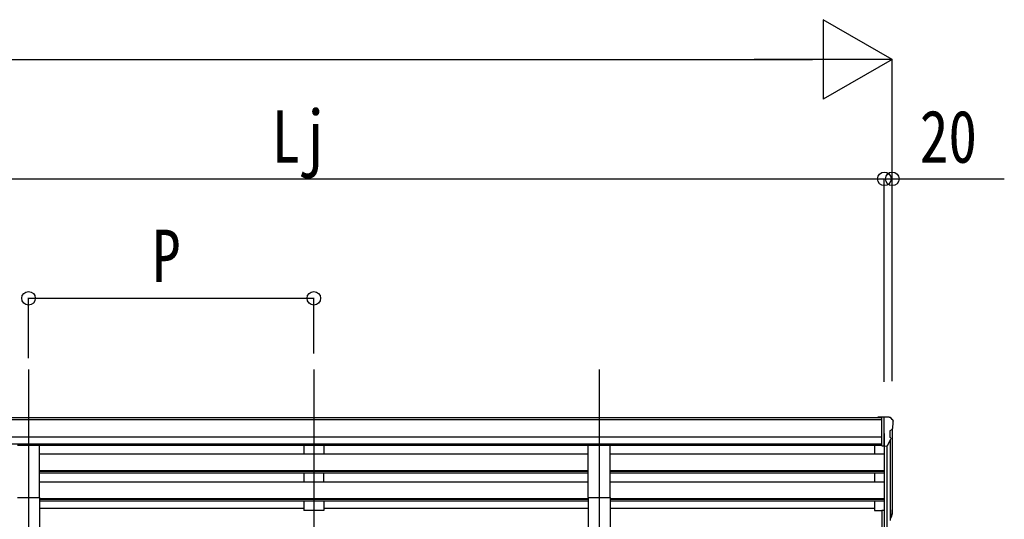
# Model space of a CAD drawing. Units: millimetres, scale not verified. Extents: x -16820 to 16820, y -11880 to 11880.
# Drawn here: x -1405 to 1066, y -3533 to -2278 of the extents above; entities that cross this region are included whole.
import ezdxf
from ezdxf.enums import TextEntityAlignment as Align

# ---------------------------------------------------------------- set-up
doc = ezdxf.new("R2010")
doc.units = ezdxf.units.MM
doc.header["$LTSCALE"] = 40
for name, color, linetype in [('0-3_YKK_12', 2, 'Continuous'), ('0-4_YKK_13', 4, 'Continuous'), ('0-5_YKK_A1', 4, 'Continuous'), ('0-6_YKK_D', 6, 'Continuous')]:
    doc.layers.add(name, color=color, linetype=linetype)
doc.styles.add('ＭＳ ゴシック', font='')
doc.styles.get('ＭＳ ゴシック').set_extended_font_data('MS Gothic')

msp = doc.modelspace()

# ---------------------------------------------------------------- linework, layer by layer
at = {"layer": '0-3_YKK_12'}
for p, q in [((-1383.04, -3156.72), (-1383.04, -3634.24)), ((-667.04, -3156.72), (-667.04, -3634.24)), ((48.96, -3156.72), (48.96, -3634.24))]:
    msp.add_line(p, q, dxfattribs=at)
at = {"layer": '0-4_YKK_13'}
for p, q in [((758.46, -3276.13), (748.46, -3276.21)), ((748.46, -3277.73), (748.46, -3276.21)), ((758.46, -3348.11), (758.46, -3276.13)), ((776.96, -3276.13), (758.46, -3276.13)), ((764.96, -3349.11), (764.96, -3276.13)), ((776.96, -3276.13), (779.3, -3276.27)), ((780.05, -3276.69), (784.12, -3282.5)), ((786.96, -3285.5), (786.96, -3286.13)), ((778.96, -3310.64), (778.96, -3326.91)), ((784.43, -3307.31), (779.11, -3310.38)), ((772.59, -3347.3), (781.59, -3331.7)), ((-1410.54, -3346.76), (-1355.54, -3346.76)), ((-1355.54, -3478.55), (-1355.54, -3346.76)), ((21.46, -3478.55), (21.46, -3346.76)), ((21.46, -3346.76), (76.46, -3346.76)), ((76.46, -3478.55), (76.46, -3346.76)), ((758.46, -3348.11), (764.96, -3348.11)), ((764.96, -3349.11), (770.17, -3348.79)), ((-1410.54, -3478.55), (-1355.54, -3478.55)), ((21.46, -3478.55), (76.46, -3478.55)), ((758.46, -3509.85), (758.46, -3563.88)), ((758.46, -3509.85), (764.96, -3509.85)), ((764.96, -3509.85), (764.96, -3564.62)), ((783.27, -3522.66), (779.99, -3529.72)), ((783.87, -3524.04), (779.99, -3531.99))]:
    msp.add_line(p, q, dxfattribs=at)
for centre, radius, start, end in [((779.24, -3277.27), 1, 35, 86.5), ((783.96, -3285.5), 3, 0, 87), ((584.96, -3286.13), 202, 355.05096, 0), ((779.26, -3310.64), 0.3, 120, 180), ((780.06, -3302.94), 6.18, 315.00103, 354.2965), ((779.26, -3326.91), 0.3, 180, 265.2833), ((778.99, -3330.2), 3, 330, 85.2833), ((769.99, -3345.8), 3, 273.5, 330), ((754.38, -3513.16), 30.41, 341.80266, 352.8448), ((755.78, -3514.92), 29.53, 342.01856, 353.49194)]:
    msp.add_arc(centre, radius, start, end, dxfattribs=at)
for centre, major_axis, ratio, start_param, end_param in [((697.1, -3508.68), (-87.93, 4.42), 0.541684, 3.060334, 3.2172517), ((696.31, -3515.35), (89.06, 1.43), 0.57596, 6.1985533, 6.3701348)]:
    msp.add_ellipse(centre, major_axis=major_axis, ratio=ratio, start_param=start_param, end_param=end_param, dxfattribs=at)
at = {"layer": '0-5_YKK_A1'}
for p, q in [((758.46, -3277.73), (-2082.54, -3277.73)), ((758.46, -3282.95), (-2082.54, -3282.95)), ((784.96, -3306.7), (784.96, -3509.48)), ((758.46, -3326.48), (-2092.54, -3326.48)), ((764.96, -3317.23), (764.96, -3509.85)), ((779.99, -3334.47), (779.99, -3536.19)), ((758.46, -3344.33), (-2092.54, -3344.33)), ((21.46, -3347.58), (-1355.54, -3347.58)), ((-692.04, -3347.68), (-692.04, -3369.54)), ((-642.04, -3347.68), (-642.04, -3369.54)), ((758.46, -3347.58), (76.46, -3347.58)), ((739.96, -3347.58), (739.96, -3369.64)), ((770.97, -3348.63), (770.97, -3554.63)), ((21.46, -3369.64), (-1355.54, -3369.64)), ((-642.04, -3369.54), (-692.04, -3369.54)), ((764.96, -3369.64), (76.46, -3369.64)), ((21.46, -3411.52), (-1355.54, -3411.52)), ((21.46, -3413.01), (-1355.54, -3413.01)), ((21.46, -3417.33), (-1355.54, -3417.33)), ((-692.04, -3417.33), (-692.04, -3439.65)), ((-642.04, -3439.65), (-642.04, -3417.33)), ((764.96, -3411.52), (76.46, -3411.52)), ((764.96, -3413.01), (76.46, -3413.01)), ((764.96, -3417.33), (76.46, -3417.33)), ((739.96, -3417.33), (739.96, -3439.74)), ((21.46, -3439.74), (-1355.54, -3439.74)), ((-642.04, -3439.65), (-692.04, -3439.65)), ((764.96, -3439.74), (76.46, -3439.74)), ((-1355.54, -3478.55), (-1355.54, -3681.13)), ((21.46, -3481.62), (-1355.54, -3481.62)), ((21.46, -3483.12), (-1355.54, -3483.12)), ((21.46, -3478.55), (21.46, -3681.13)), ((76.46, -3478.55), (76.46, -3681.13)), ((764.96, -3481.62), (76.46, -3481.62)), ((764.96, -3483.12), (76.46, -3483.12)), ((21.46, -3487.44), (-1355.54, -3487.44)), ((-692.04, -3505.54), (-1355.54, -3505.54)), ((-692.04, -3487.44), (-692.04, -3510.48)), ((-642.04, -3487.44), (-642.04, -3510.48)), ((21.46, -3505.54), (-642.04, -3505.54)), ((764.96, -3487.44), (76.46, -3487.44)), ((739.96, -3505.54), (76.46, -3505.54)), ((739.96, -3487.44), (739.96, -3510.48)), ((-642.04, -3510.48), (-692.04, -3510.48)), ((739.96, -3510.48), (758.46, -3510.48))]:
    msp.add_line(p, q, dxfattribs=at)
at = {"layer": '0-6_YKK_D'}
for p, q in [((784.96, -2377.73), (611.76, -2277.73)), ((611.76, -2277.73), (611.76, -2477.73)), ((-4783.04, -2377.73), (584.96, -2377.73)), ((784.96, -2377.73), (438.55, -2377.73)), ((784.96, -2377.73), (611.76, -2477.73)), ((784.96, -3186.3), (784.96, -2376.73)), ((-2099.04, -2677.73), (764.96, -2677.73)), ((764.96, -3187.3), (764.96, -2676.73)), ((764.96, -3187.3), (764.96, -2676.73)), ((784.96, -3185.3), (784.96, -2676.73)), ((-1383.04, -3127.83), (-1383.04, -2976.73)), ((-1383.04, -2977.73), (-667.04, -2977.73)), ((-667.04, -3116.7), (-667.04, -2976.73))]:
    msp.add_line(p, q, dxfattribs=at)
msp.add_lwpolyline([(764.96, -2677.73), (784.96, -2677.73), (1066.16, -2677.73)], dxfattribs=at)
for centre in [(764.96, -2677.73), (764.96, -2677.73), (784.96, -2677.73), (-1383.04, -2977.73), (-667.04, -2977.73)]:
    msp.add_circle(centre, 17, dxfattribs=at)

# ---------------------------------------------------------------- texts
at = {"layer": '0-6_YKK_D', "style": 'ＭＳ ゴシック', "width": 0.8}
for s, p in [('Lj', (-772.64, -2676.73)), ('20', (853.96, -2676.73)), ('P', (-1073.04, -2976.73))]:
    msp.add_text(s, height=132, dxfattribs=at).set_placement(p, align=Align.BOTTOM_LEFT)

doc.saveas('drawing.dxf')
